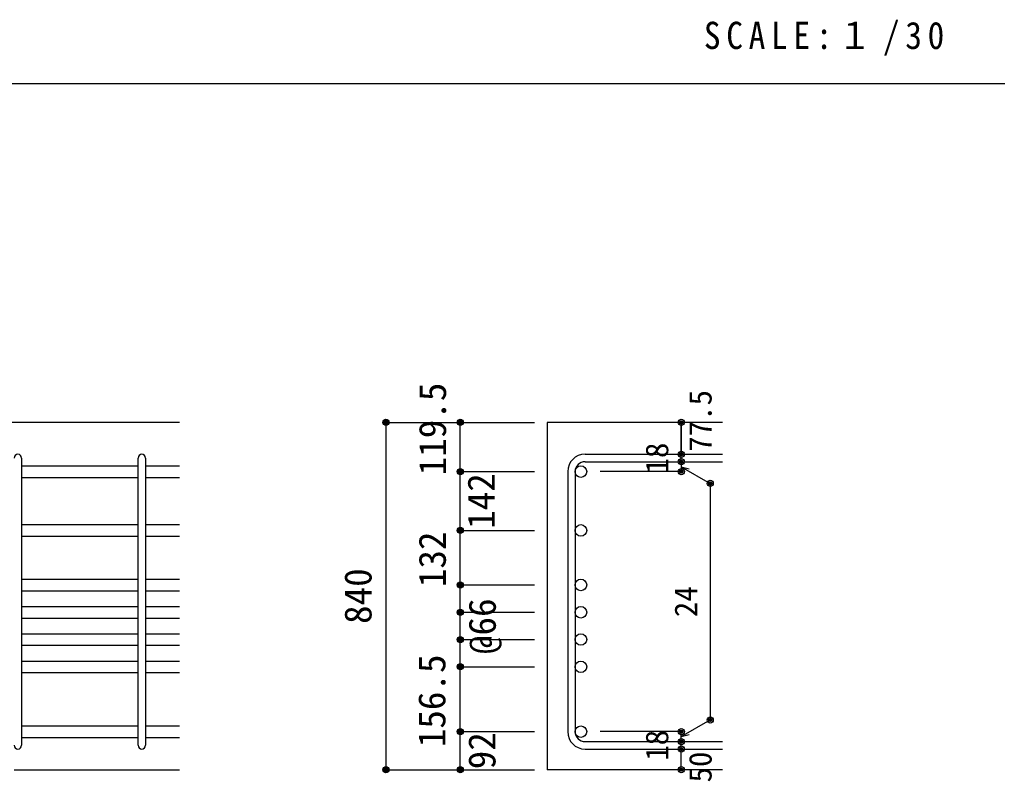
# Model space of a CAD drawing. Units: millimetres at full size, sheet at 1:30; details may follow other scales. Extents: x -5973 to 5954, y -4195 to 4201.
# Drawn here: x 1265 to 3633, y -1911 to -67 of the extents above; entities that cross this region are included whole.
import ezdxf
from ezdxf.enums import TextEntityAlignment as Align

# ---------------------------------------------------------------- set-up
doc = ezdxf.new("R2010")
doc.units = ezdxf.units.MM
doc.header["$LTSCALE"] = 30
doc.header["$PDMODE"] = 32
doc.header["$PDSIZE"] = 15
for name, color, linetype in [('0-1_躯体線', 2, 'Continuous'), ('0-5_基礎梁筋', 7, 'Continuous'), ('0-6_スタラップ筋', 7, 'Continuous'), ('0-D_寸法', 4, 'Continuous'), ('6-7_文字', 7, 'Continuous'), ('F-0_枠', 6, 'Continuous')]:
    doc.layers.add(name, color=color, linetype=linetype)
doc.styles.add('ＭＳ ゴシック', font='')
doc.styles.get('ＭＳ ゴシック').set_extended_font_data('MS Gothic')

msp = doc.modelspace()

# ---------------------------------------------------------------- linework, layer by layer
at = {"layer": '0-1_躯体線'}
for p, q in [((1652.44, -1042.16), (-147.56, -1042.16)), ((2967.44, -1042.16), (2542.44, -1042.16)), ((2542.44, -1042.16), (2542.44, -1882.66)), ((1252.44, -1882.66), (1652.44, -1882.66)), ((2967.44, -1882.66), (2542.44, -1882.66))]:
    msp.add_line(p, q, dxfattribs=at)
at = {"layer": '0-5_基礎梁筋'}
for p, q in [((1270.44, -1147.36), (1552.44, -1147.36)), ((1570.44, -1147.36), (1652.44, -1147.36)), ((1270.44, -1175.36), (1552.44, -1175.36)), ((1570.44, -1175.36), (1652.44, -1175.36)), ((1270.44, -1289.66), (1552.44, -1289.66)), ((1570.44, -1289.66), (1652.44, -1289.66)), ((1270.44, -1317.66), (1552.44, -1317.66)), ((1570.44, -1317.66), (1652.44, -1317.66)), ((1270.44, -1421.66), (1552.44, -1421.66)), ((1570.44, -1421.66), (1652.44, -1421.66)), ((1270.44, -1449.66), (1552.44, -1449.66)), ((1570.44, -1449.66), (1652.44, -1449.66)), ((1270.44, -1487.66), (1552.44, -1487.66)), ((1570.44, -1487.66), (1652.44, -1487.66)), ((1270.44, -1515.66), (1552.44, -1515.66)), ((1570.44, -1515.66), (1652.44, -1515.66)), ((1270.44, -1553.66), (1552.44, -1553.66)), ((1570.44, -1553.66), (1652.44, -1553.66)), ((1270.44, -1581.66), (1552.44, -1581.66)), ((1570.44, -1581.66), (1652.44, -1581.66)), ((1270.44, -1619.66), (1552.44, -1619.66)), ((1570.44, -1619.66), (1652.44, -1619.66)), ((1270.44, -1647.66), (1552.44, -1647.66)), ((1570.44, -1647.66), (1652.44, -1647.66)), ((1270.44, -1776.66), (1552.44, -1776.66)), ((1570.44, -1776.66), (1652.44, -1776.66)), ((1270.44, -1804.66), (1552.44, -1804.66)), ((1570.44, -1804.66), (1652.44, -1804.66))]:
    msp.add_line(p, q, dxfattribs=at)
at = {"layer": '0-5_基礎梁筋', "color": 3}
for centre in [(2624.44, -1161.36), (2624.44, -1303.66), (2624.44, -1435.66), (2624.44, -1501.66), (2624.44, -1567.66), (2624.44, -1633.66), (2624.44, -1790.66)]:
    msp.add_circle(centre, 14, dxfattribs=at)
at = {"layer": '0-6_スタラップ筋'}
for p, q in [((1270.44, -1128.36), (1270.44, -1823.66)), ((1552.44, -1823.66), (1552.44, -1128.36)), ((1570.44, -1128.36), (1570.44, -1823.66)), ((2634.44, -1119.36), (2967.44, -1119.36)), ((2634.44, -1137.36), (2967.44, -1137.36)), ((2592.44, -1161.36), (2592.44, -1790.66)), ((2610.44, -1161.36), (2610.44, -1790.66)), ((2634.44, -1814.66), (2967.44, -1814.66)), ((2634.44, -1832.66), (2967.44, -1832.66))]:
    msp.add_line(p, q, dxfattribs=at)
for centre, radius, start, end in [((1261.44, -1128.36), 9, 0, 180), ((1561.44, -1128.36), 9, 0, 180), ((2634.44, -1161.36), 42, 90, 180), ((2634.44, -1161.36), 24, 90, 180), ((2634.44, -1790.66), 42, 180, 270), ((2634.44, -1790.66), 24, 180, 270), ((1261.44, -1823.66), 9, 180, 0), ((1561.44, -1823.66), 9, 180, 0)]:
    msp.add_arc(centre, radius, start, end, dxfattribs=at)
at = {"layer": '0-D_寸法'}
for p, q in [((2152.44, -1042.16), (2332.44, -1042.16)), ((2152.44, -1042.16), (2152.44, -1882.66)), ((2332.44, -1161.36), (2332.44, -1042.16)), ((2332.44, -1042.16), (2512.44, -1042.16)), ((2867.44, -1119.36), (2867.44, -1042.16)), ((2867.44, -1042.16), (2867.44, -1119.36)), ((2867.44, -1137.36), (2867.44, -1119.36)), ((2867.44, -1137.36), (2867.44, -1161.36)), ((2867.44, -1149.36), (2937.5, -1189.81)), ((2867.44, -1149.36), (2886.76, -1154.54)), ((2332.44, -1278.66), (2332.44, -1161.36)), ((2332.44, -1161.36), (2512.44, -1161.36)), ((2867.44, -1161.36), (2671.35, -1161.36)), ((2937.5, -1189.81), (2937.5, -1762.21)), ((2332.44, -1435.66), (2332.44, -1278.66)), ((2332.44, -1303.66), (2512.44, -1303.66)), ((2332.44, -1435.66), (2512.44, -1435.66)), ((2332.44, -1790.66), (2332.44, -1435.66)), ((2332.44, -1501.66), (2512.44, -1501.66)), ((2332.44, -1567.66), (2512.44, -1567.66)), ((2332.44, -1633.66), (2512.44, -1633.66)), ((2867.44, -1802.66), (2937.5, -1762.21)), ((2332.44, -1882.66), (2332.44, -1790.66)), ((2332.44, -1790.66), (2512.44, -1790.66)), ((2867.44, -1790.66), (2671.35, -1790.66)), ((2867.44, -1814.66), (2867.44, -1790.66)), ((2867.44, -1802.66), (2886.76, -1797.49)), ((2867.44, -1832.66), (2867.44, -1814.66)), ((2867.44, -1882.66), (2867.44, -1832.66)), ((2152.44, -1882.66), (2332.44, -1882.66)), ((2332.44, -1882.66), (2512.44, -1882.66))]:
    msp.add_line(p, q, dxfattribs=at)
for centre, radius in [((2152.44, -1042.16), 7.2), ((2152.44, -1042.16), 6.4), ((2152.44, -1042.16), 5.6), ((2152.44, -1042.16), 4.8), ((2152.44, -1042.16), 4), ((2152.44, -1042.16), 3.2), ((2152.44, -1042.16), 2.4), ((2152.44, -1042.16), 1.6), ((2152.44, -1042.16), 0.8), ((2332.44, -1042.16), 7.2), ((2332.44, -1042.16), 6.4), ((2332.44, -1042.16), 5.6), ((2332.44, -1042.16), 4.8), ((2332.44, -1042.16), 4), ((2332.44, -1042.16), 3.2), ((2332.44, -1042.16), 2.4), ((2332.44, -1042.16), 1.6), ((2332.44, -1042.16), 0.8), ((2867.44, -1042.16), 4), ((2867.44, -1042.16), 3.6), ((2867.44, -1042.16), 3.2), ((2867.44, -1042.16), 2.8), ((2867.44, -1042.16), 2.4), ((2867.44, -1042.16), 2), ((2867.44, -1042.16), 1.6), ((2867.44, -1042.16), 1.2), ((2867.44, -1042.16), 0.8), ((2867.44, -1042.16), 0.4), ((2867.44, -1119.36), 4), ((2867.44, -1137.36), 4), ((2867.44, -1119.36), 3.6), ((2867.44, -1137.36), 3.6), ((2867.44, -1119.36), 3.2), ((2867.44, -1137.36), 3.2), ((2867.44, -1119.36), 2.8), ((2867.44, -1137.36), 2.8), ((2867.44, -1119.36), 2.4), ((2867.44, -1137.36), 2.4), ((2867.44, -1119.36), 2), ((2867.44, -1137.36), 2), ((2867.44, -1119.36), 1.6), ((2867.44, -1137.36), 1.6), ((2867.44, -1119.36), 1.2), ((2867.44, -1137.36), 1.2), ((2867.44, -1119.36), 0.8), ((2867.44, -1119.36), 0.4), ((2332.44, -1161.36), 7.2), ((2332.44, -1161.36), 6.4), ((2332.44, -1161.36), 5.6), ((2332.44, -1161.36), 4.8), ((2332.44, -1161.36), 4), ((2332.44, -1161.36), 3.2), ((2332.44, -1161.36), 2.4), ((2332.44, -1161.36), 1.6), ((2867.44, -1161.36), 4), ((2867.44, -1161.36), 3.6), ((2867.44, -1161.36), 3.2), ((2867.44, -1161.36), 2.8), ((2867.44, -1161.36), 2.4), ((2867.44, -1161.36), 2), ((2867.44, -1161.36), 1.6), ((2867.44, -1137.36), 0.8), ((2867.44, -1137.36), 0.4), ((2332.44, -1161.36), 0.8), ((2867.44, -1161.36), 1.2), ((2867.44, -1161.36), 0.8), ((2867.44, -1161.36), 0.4), ((2937.5, -1189.81), 4), ((2937.5, -1189.81), 3.6), ((2937.5, -1189.81), 3.2), ((2937.5, -1189.81), 2.8), ((2937.5, -1189.81), 2.4), ((2937.5, -1189.81), 2), ((2937.5, -1189.81), 1.6), ((2937.5, -1189.81), 1.2), ((2937.5, -1189.81), 0.8), ((2937.5, -1189.81), 0.4), ((2332.44, -1303.66), 7.2), ((2332.44, -1303.66), 6.4), ((2332.44, -1303.66), 5.6), ((2332.44, -1303.66), 4.8), ((2332.44, -1303.66), 4), ((2332.44, -1303.66), 3.2), ((2332.44, -1303.66), 2.4), ((2332.44, -1303.66), 1.6), ((2332.44, -1303.66), 0.8), ((2332.44, -1435.66), 7.2), ((2332.44, -1435.66), 6.4), ((2332.44, -1435.66), 5.6), ((2332.44, -1435.66), 4.8), ((2332.44, -1435.66), 4), ((2332.44, -1435.66), 3.2), ((2332.44, -1435.66), 2.4), ((2332.44, -1435.66), 1.6), ((2332.44, -1435.66), 0.8), ((2332.44, -1501.66), 7.2), ((2332.44, -1501.66), 6.4), ((2332.44, -1501.66), 5.6), ((2332.44, -1501.66), 4.8), ((2332.44, -1501.66), 4), ((2332.44, -1501.66), 3.2), ((2332.44, -1501.66), 2.4), ((2332.44, -1501.66), 1.6), ((2332.44, -1501.66), 0.8), ((2332.44, -1567.66), 7.2), ((2332.44, -1567.66), 6.4), ((2332.44, -1567.66), 5.6), ((2332.44, -1567.66), 4.8), ((2332.44, -1567.66), 4), ((2332.44, -1567.66), 3.2), ((2332.44, -1567.66), 2.4), ((2332.44, -1567.66), 1.6), ((2332.44, -1567.66), 0.8), ((2332.44, -1633.66), 7.2), ((2332.44, -1633.66), 6.4), ((2332.44, -1633.66), 5.6), ((2332.44, -1633.66), 4.8), ((2332.44, -1633.66), 4), ((2332.44, -1633.66), 3.2), ((2332.44, -1633.66), 2.4), ((2332.44, -1633.66), 1.6), ((2332.44, -1633.66), 0.8), ((2937.5, -1762.21), 4), ((2937.5, -1762.21), 3.6), ((2937.5, -1762.21), 3.2), ((2937.5, -1762.21), 2.8), ((2937.5, -1762.21), 2.4), ((2937.5, -1762.21), 2), ((2937.5, -1762.21), 1.6), ((2937.5, -1762.21), 1.2), ((2937.5, -1762.21), 0.8), ((2937.5, -1762.21), 0.4), ((2332.44, -1790.66), 7.2), ((2332.44, -1790.66), 6.4), ((2332.44, -1790.66), 5.6), ((2332.44, -1790.66), 4.8), ((2332.44, -1790.66), 4), ((2332.44, -1790.66), 3.2), ((2332.44, -1790.66), 2.4), ((2332.44, -1790.66), 1.6), ((2332.44, -1790.66), 0.8), ((2867.44, -1790.66), 4), ((2867.44, -1790.66), 3.6), ((2867.44, -1790.66), 3.2), ((2867.44, -1790.66), 2.8), ((2867.44, -1790.66), 2.4), ((2867.44, -1790.66), 2), ((2867.44, -1790.66), 1.6), ((2867.44, -1790.66), 1.2), ((2867.44, -1790.66), 0.8), ((2867.44, -1790.66), 0.4), ((2867.44, -1814.66), 4), ((2867.44, -1814.66), 3.6), ((2867.44, -1814.66), 3.2), ((2867.44, -1814.66), 2.8), ((2867.44, -1814.66), 2.4), ((2867.44, -1814.66), 2), ((2867.44, -1814.66), 1.6), ((2867.44, -1814.66), 1.2), ((2867.44, -1814.66), 0.8), ((2867.44, -1814.66), 0.4), ((2867.44, -1832.66), 4), ((2867.44, -1832.66), 3.6), ((2867.44, -1832.66), 3.2), ((2867.44, -1832.66), 2.8), ((2867.44, -1832.66), 2.4), ((2867.44, -1832.66), 2), ((2867.44, -1832.66), 1.6), ((2867.44, -1832.66), 1.2), ((2867.44, -1832.66), 0.8), ((2867.44, -1832.66), 0.4), ((2152.44, -1882.66), 7.2), ((2152.44, -1882.66), 6.4), ((2152.44, -1882.66), 5.6), ((2152.44, -1882.66), 4.8), ((2152.44, -1882.66), 4), ((2152.44, -1882.66), 3.2), ((2152.44, -1882.66), 2.4), ((2152.44, -1882.66), 1.6), ((2152.44, -1882.66), 0.8), ((2332.44, -1882.66), 7.2), ((2332.44, -1882.66), 6.4), ((2332.44, -1882.66), 5.6), ((2332.44, -1882.66), 4.8), ((2332.44, -1882.66), 4), ((2332.44, -1882.66), 3.2), ((2332.44, -1882.66), 2.4), ((2332.44, -1882.66), 1.6), ((2332.44, -1882.66), 0.8), ((2867.44, -1882.66), 4), ((2867.44, -1882.66), 3.6), ((2867.44, -1882.66), 3.2), ((2867.44, -1882.66), 2.8), ((2867.44, -1882.66), 2.4), ((2867.44, -1882.66), 2), ((2867.44, -1882.66), 1.6), ((2867.44, -1882.66), 1.2), ((2867.44, -1882.66), 0.8), ((2867.44, -1882.66), 0.4)]:
    msp.add_circle(centre, radius, dxfattribs=at)
at = {"layer": '0-D_寸法', "color": 7}
for p in [(2152.44, -1042.16), (2152.44, -1042.16), (2332.44, -1042.16), (2332.44, -1042.16), (2867.44, -1042.16), (2867.44, -1119.36), (2867.44, -1137.36), (2332.44, -1161.36), (2332.44, -1161.36), (2867.44, -1161.36), (2937.5, -1189.81), (2332.44, -1303.66), (2332.44, -1303.66), (2332.44, -1435.66), (2332.44, -1435.66), (2332.44, -1501.66), (2332.44, -1501.66), (2332.44, -1567.66), (2332.44, -1567.66), (2332.44, -1633.66), (2332.44, -1633.66), (2937.5, -1762.21), (2332.44, -1790.66), (2332.44, -1790.66), (2867.44, -1790.66), (2867.44, -1790.66), (2867.44, -1814.66), (2867.44, -1832.66), (2152.44, -1882.66), (2152.44, -1882.66), (2332.44, -1882.66), (2867.44, -1882.66)]:
    msp.add_point(p, dxfattribs=at)
at = {"layer": 'F-0_枠', "color": 2}
msp.add_line((-5972.88, -222.05), (3723.6, -222.05), dxfattribs=at)

# ---------------------------------------------------------------- texts
at = {"layer": '0-D_寸法', "style": 'ＭＳ ゴシック'}
for s, height, p in [('119.5', 65.98, (2317.79, -1170.37)), ('77.5', 54.99, (2957.44, -1113.36)), ('18', 54.99, (2852.44, -1165.86)), ('142', 65.98, (2435.63, -1299.86)), ('132', 65.98, (2317.37, -1440.88)), ('840', 65.98, (2137.44, -1529.91)), ('24', 54.99, (2922.5, -1513.51)), ('@66', 65.98, (2438.19, -1602.78)), ('156.5', 65.98, (2316.17, -1828.33)), ('92', 65.98, (2437.44, -1881.66)), ('18', 54.99, (2852.44, -1861.16)), ('50', 54.99, (2957.44, -1913.66))]:
    msp.add_text(s, height=height, rotation=90, dxfattribs=at).set_placement(p, align=Align.BOTTOM_LEFT)
at = {"layer": '6-7_文字', "color": 2, "insert": (2922.26, -154.55), "char_height": 65.98, "attachment_point": 7, "style": 'ＭＳ ゴシック'}
msp.add_mtext('\\T1.34;\\W0.9;SCALE:１/30', dxfattribs=at)

doc.saveas('drawing.dxf')
